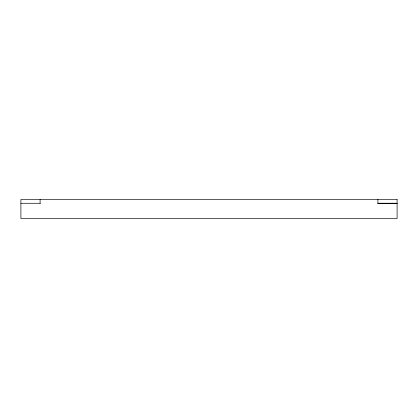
<?xml version="1.0" encoding="UTF-8"?>
<svg xmlns="http://www.w3.org/2000/svg" width="418" height="418" viewBox="0 0 418 418"><rect width="100%" height="100%" fill="white"/><g stroke="black" fill="none" stroke-linecap="round" stroke-linejoin="round"><path stroke-width="0.63" d="M20.9 203.273L40.509 203.273M377.491 203.273L397.1 203.273L377.909 203.273L377.909 199.459M40.091 199.459L40.091 203.273M397.1 199.459L20.9 199.459L20.9 218.541L397.1 218.541L397.1 199.459"/></g></svg>
